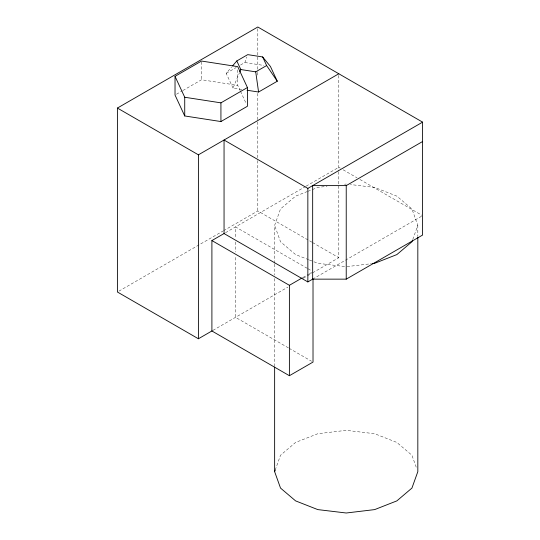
<?xml version="1.0" encoding="UTF-8"?>
<svg xmlns="http://www.w3.org/2000/svg" width="540" height="540" viewBox="0 0 540 540"><rect width="100%" height="100%" fill="white"/><g stroke="black" fill="none" stroke-linecap="round" stroke-linejoin="round"><path stroke-width="0.41" stroke-dasharray="2.7 2.03" d="M274.637 263.324L274.637 225.362L280.523 208.946L295.603 196.135L307.084 191.632M275.197 470.104L280.523 455.247L295.603 442.436L317.797 433.728L346.228 430.333L374.666 433.728L396.853 442.436L411.932 455.247L416.421 467.755M412.776 239.436L417.825 225.362L411.932 208.946L396.853 196.135L374.666 187.427L350.413 184.532M240.563 65.009L244.883 62.519L246.881 57.004M241.805 89.431L233.024 88.074L239.517 72.63M233.024 88.074L226.172 73.319L231.498 67.129M176.459 94.23L182.189 90.922M182.905 90.504L201.528 79.758L237.728 85.354L240.151 90.578M226.172 73.319L236.25 67.507M118.861 291.168L222.885 231.107M223.614 230.688L257.803 210.944L311.803 242.123M225.504 232.706L305.397 186.584M306.119 186.165L338.803 167.299L340.261 168.136M302.994 277.445L308.718 274.138M309.434 273.726L311.58 272.484M212.956 330.372L287.881 287.111M303.156 278.289L306.794 276.19M307.523 275.771L311.891 273.254M312.613 272.828L338.803 257.708L338.803 172.037M312.667 279.146L344.885 260.543M345.425 260.233L421.868 216.095M307.847 191.335L311.675 189.83M312.437 189.533L317.797 187.427L326.99 186.327M344.554 184.228L346.228 184.032M347.065 266.598L371.318 263.702M344.554 266.497L317.79 263.297L313.97 261.799M244.883 62.519L263.837 65.455M308.61 259.7L295.603 254.59L280.523 241.778L274.637 225.362M309.38 259.997L313.2 261.495M343.177 169.823L357.021 177.815M359.937 179.496L421.868 215.257M312.532 242.541L338.803 257.708M307.22 268.312L235.528 226.922L235.528 238.646M307.949 268.731L311.567 270.824M288.394 347.861L235.528 317.338L235.528 256.223M289.116 348.28L311.567 361.24M240.503 91.328L246.388 104.017M417.825 225.362L417.825 236.331M338.803 75.445L338.803 171.2M274.637 264.168L274.637 275.13M274.637 278.505L274.637 366.228M257.803 28.681L257.803 71.516M257.803 72.353L257.803 76.559M257.803 93.353L257.803 121.075M257.803 121.912L257.803 159.712M257.803 160.549L257.803 210.944M237.728 69.903L237.728 85.354M235.528 241.994L235.528 252.038M201.528 61.864L201.528 79.758"/><path stroke-width="0.81" d="M417.825 237.175L417.825 471.663L411.932 488.079L396.853 500.89L374.666 509.598L346.228 513L317.79 509.598L295.603 500.89L280.523 488.079L274.637 471.663L275.197 470.104M412.499 240.219L411.932 241.778L396.853 254.59L374.666 263.297L372.155 263.601M239.841 71.861L240.82 69.545L236.824 60.939L247.732 54.635L262.643 56.943L270.432 66.474L277.283 81.223L258.572 92.023L247.037 90.241M232.565 65.887L236.824 60.939M212.227 330.791L198.403 338.769L117.403 292.005L117.403 108.061L257.803 27L422.597 122.141L422.597 235.055L346.228 279.146L312.667 279.146L312.667 185.612L346.228 185.612L422.597 141.52M175.028 76.349L201.528 61.047L237.728 66.65L247.428 87.547L247.428 106.258L220.928 121.554L184.727 115.958L175.028 95.053L175.028 76.349L184.727 97.247L184.727 115.958M240.82 69.545L255.724 71.847L266.632 65.549L262.643 56.943M184.727 97.247L220.928 102.85L247.428 87.547M117.403 108.061L198.403 154.825L338.803 73.764M313.018 279.194L313.018 362.077L289.393 375.712L211.903 330.98L211.903 240.563L224.073 233.537M312.93 278.991L307.847 281.927L224.053 233.55L224.053 140.015L307.847 188.393L422.597 122.141M211.903 240.563L289.393 285.302L302.279 277.857M266.632 65.549L277.283 81.223M255.724 71.847L258.572 92.023M346.228 185.612L346.228 279.146M307.847 188.393L307.847 281.927M289.393 285.302L289.393 375.712M274.637 367.072L274.637 471.663M220.928 102.85L220.928 121.554M198.403 154.825L198.403 338.769"/></g></svg>
